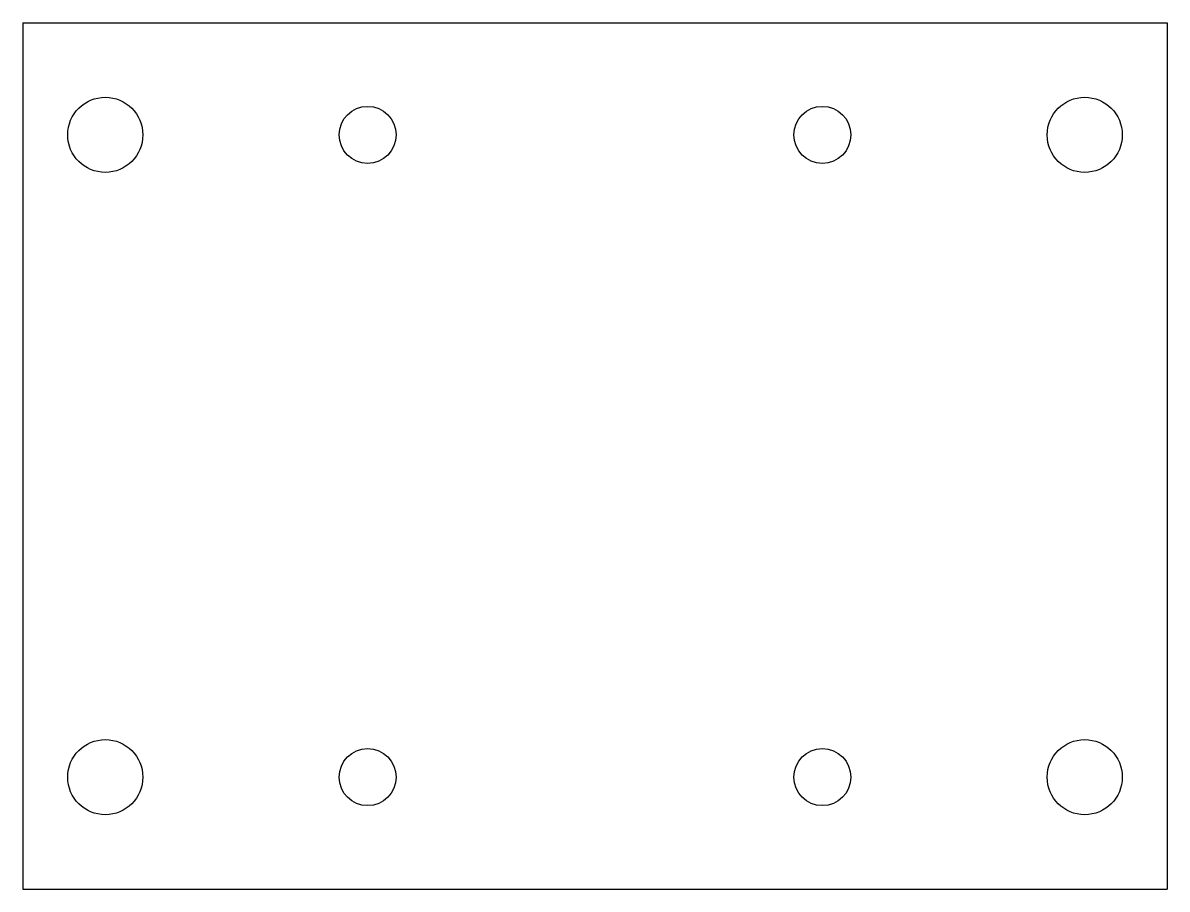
# Model space of a CAD drawing. Header units: inches. Extents: x -1.74 to 1.74, y -1.32 to 1.32.
import ezdxf

# ---------------------------------------------------------------- set-up
doc = ezdxf.new("R2010")
doc.units = ezdxf.units.IN
doc.header["$MEASUREMENT"] = 0

msp = doc.modelspace()

# ---------------------------------------------------------------- linework, layer by layer
at = {"color": 7, "linetype": 'Continuous', "lineweight": 25}
for p, q in [((-1.7361, 1.315), (-1.7361, -1.315)), ((-1.7361, 1.315), (1.7361, 1.315)), ((1.7361, 1.315), (1.7361, -1.315)), ((-1.7361, -1.315), (1.7361, -1.315))]:
    msp.add_line(p, q, dxfattribs=at)
for centre, radius in [((-1.4861, 0.975), 0.114), ((1.4861, 0.975), 0.114), ((-0.69, 0.975), 0.0865), ((0.69, 0.975), 0.0865), ((-1.4861, -0.975), 0.114), ((1.4861, -0.975), 0.114), ((-0.69, -0.975), 0.0865), ((0.69, -0.975), 0.0865)]:
    msp.add_circle(centre, radius, dxfattribs=at)

doc.saveas('drawing.dxf')
